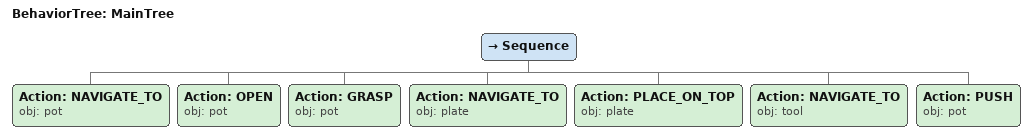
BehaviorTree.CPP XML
<root main_tree_to_execute="MainTree">
  <BehaviorTree ID="MainTree">
    <Sequence>
      <!-- Navigate to pot -->
      <Action ID="NAVIGATE_TO" obj="pot"/>
      <!-- Open pot -->
      <Action ID="OPEN" obj="pot"/>
      <!-- Grasp pot -->
      <Action ID="GRASP" obj="pot"/>
      <!-- Navigate to plate -->
      <Action ID="NAVIGATE_TO" obj="plate"/>
      <!-- Place on plate -->
      <Action ID="PLACE_ON_TOP" obj="plate"/>
      <!-- Navigate to tool -->
      <Action ID="NAVIGATE_TO" obj="tool"/>
      <!-- Push pot to the front edge of the table using the tool (relation: front edge) -->
      <Action ID="PUSH" obj="pot"/>
    </Sequence>
  </BehaviorTree>
</root>
